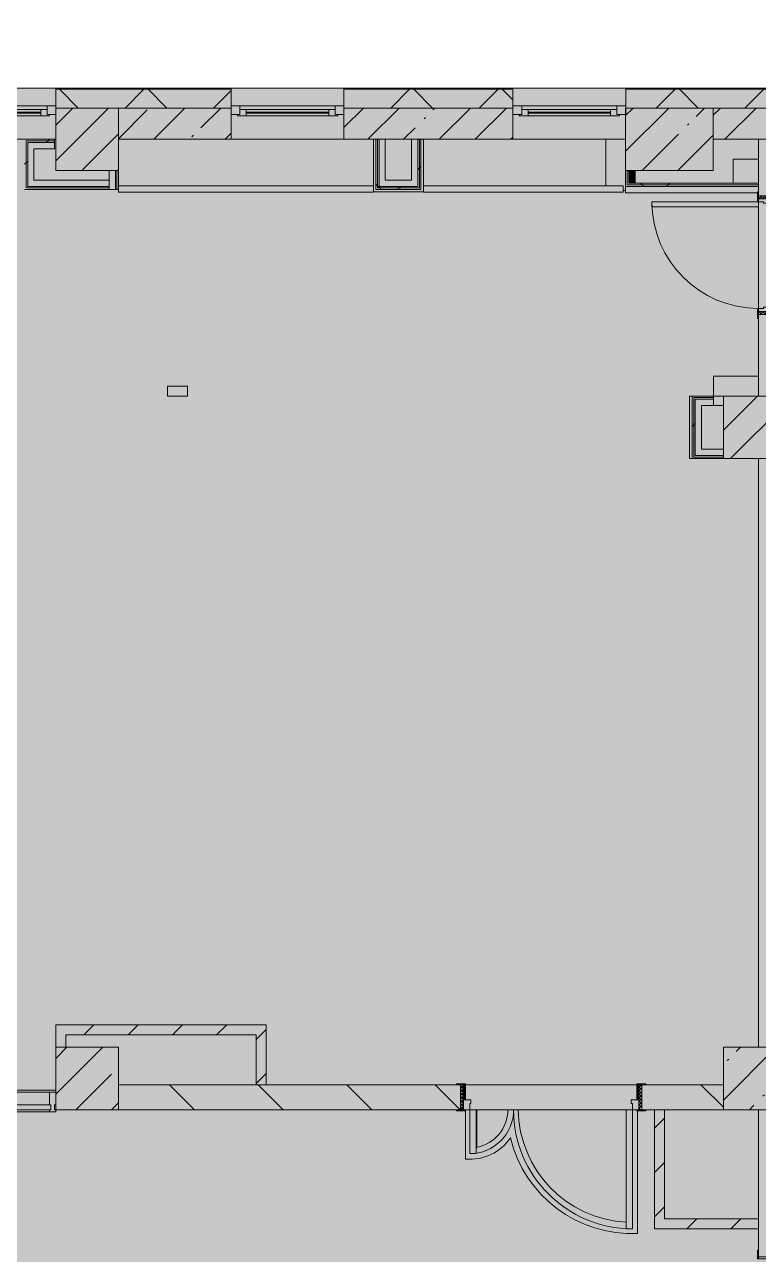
# Model space of a CAD drawing. Header units: millimetres. Extents: x -6228 to 200708, y -8553 to 29014.
# Drawn here: x 115350 to 121210, y 12246 to 22066 of the extents above; entities that cross this region are included whole.
import ezdxf

# ---------------------------------------------------------------- set-up
doc = ezdxf.new("R2010")
doc.units = ezdxf.units.MM
doc.linetypes.add('200_ШТРИХ__ш1_п0_6_', pattern=[800, 500, -300])
doc.layers.add('A-DETL-GENF-1', color=7, linetype='Continuous', lineweight=9, true_color=0xc0c0c0, transparency=0.4)
for name, color, linetype, lineweight in [('A-DETL-MBND-1', 7, '200_ШТРИХ__ш1_п0_6_', 9), ('A-WALL', 7, 'Continuous', 5), ('I-WALL', 7, 'Continuous', 5), ('S-COLS', 7, 'Continuous', 5)]:
    doc.layers.add(name, color=color, linetype=linetype, lineweight=lineweight)
for name, color, linetype, lineweight, true_color in [('A-DOOR-1', 7, 'Continuous', 5, 0xb7b7b7), ('A-DOOR-2', 7, 'Continuous', 5, 0xe2e2e2), ('A-DOOR-3', 7, 'Continuous', 5, 0xaaaaaa), ('A-DOOR-FRAM-1', 7, 'Continuous', 5, 0xe2e2e2), ('A-DOOR-FRAM-2', 7, 'Continuous', 5, 0xb7b7b7), ('A-DOOR-FRAM-3', 7, 'Continuous', 5, 0xaaaaaa), ('A-FLOR-2', 7, 'Continuous', 5, 0xb7b7b7), ('A-GLAZ-1', 7, 'Continuous', 5, 0x737373), ('A-GLAZ-CURT-1', 7, 'Continuous', 5, 0x737373), ('A-GLAZ-CWMG-2', 7, 'Continuous', 5, 0x737373), ('A-WALL-1', 7, 'Continuous', 5, 0x737373), ('A-WALL-2', 7, 'Continuous', 9, 0x737373), ('I-WALL-1', 7, 'Continuous', 5, 0xe7e7e7), ('I-WALL-2', 7, 'Continuous', 5, 0x737373), ('S-COLS-1', 7, 'Continuous', 5, 0x737373)]:
    doc.layers.add(name, color=color, linetype=linetype, lineweight=lineweight, true_color=true_color)
pattern_1 = [(45, (0, 0), (-285.1231, 285.1231), []), (45, (285.12, 0), (-285.1231, 285.1231), [504.031, -100.806, 16.764, -84.042])]
pattern_2 = [(45, (0, 0), (-176.7767, 176.7767), [])]
pattern_3 = [(45, (0, 0), (-530.33, 530.33), []), (135, (0, 0), (-530.33, -530.33), [])]

# ---------------------------------------------------------------- blocks, each defined once
blk = doc.blocks.new('110_Дверь_СКБ_2Ст - Д-1_л_Лестничная клетка EIS60 2-32142534-2_1_3_птичка копия 1')
at = {"layer": 'A-DOOR-2'}
for points in [[(662.5, 110), (662.5, 1010), (612.5, 1010), (612.5, 110)], [(-587.5, 510), (-637.5, 510), (-637.5, 110), (-587.5, 110)], [(712.5, 30), (697.5, 30), (697.5, -110), (712.5, -110)]]:
    blk.add_hatch(color=256, dxfattribs=at).paths.add_polyline_path(points)
h = blk.add_hatch(color=256, dxfattribs=at)
h.paths.add_polyline_path([(712.5, 49.3), (712.5, 110), (662.5, 110), (662.5, 60), (652.5, 60), (652.5, 30), (712.5, 30)])
h.paths.add_polyline_path([(-627.5, 49.3), (-627.5, 60), (-637.5, 60), (-637.5, 110), (-687.5, 110), (-687.5, 30), (-627.5, 30)])
at = {"layer": 'A-DOOR-FRAM-1'}
for points in [[(-672.5, 110), (-672.5, 118), (-742.5, 118), (-742.5, 110)], [(767.5, 110), (767.5, 118), (697.5, 118), (697.5, 110)], [(-672.5, 30), (-687.5, 30), (-687.5, -110), (-672.5, -110)], [(-672.5, -110), (-742.5, -110), (-742.5, -118), (-672.5, -118)], [(767.5, -118), (767.5, -110), (697.5, -110), (697.5, -118)]]:
    blk.add_hatch(color=256, dxfattribs=at).paths.add_polyline_path(points)
at = {"layer": 'A-DOOR-1'}
for p, q in [((662.5, 1010), (612.5, 1010)), ((612.5, 1010), (612.5, 110)), ((662.5, 110), (662.5, 1010)), ((-637.5, 510), (-637.5, 110)), ((-587.5, 510), (-637.5, 510)), ((-587.5, 110), (-587.5, 510)), ((-637.5, 110), (-587.5, 110)), ((612.5, 110), (662.5, 110))]:
    blk.add_line(p, q, dxfattribs=at)
for centre, radius, start, end in [((662.5, 110), 900, 90, 180), ((-637.5, 110), 400, 360, 90)]:
    blk.add_arc(centre, radius, start, end, dxfattribs=at)
at = {"layer": 'A-DOOR-FRAM-2'}
for p, q in [((-672.5, 118), (-742.5, 118)), ((-742.5, 118), (-742.5, 110)), ((-742.5, 110), (-672.5, 110)), ((-637.5, 110), (-687.5, 110)), ((-687.5, 110), (-687.5, 30)), ((-672.5, 110), (-672.5, 118)), ((-637.5, 60), (-637.5, 110)), ((662.5, 110), (662.5, 60)), ((712.5, 110), (662.5, 110)), ((767.5, 118), (697.5, 118)), ((697.5, 118), (697.5, 110)), ((697.5, 110), (767.5, 110)), ((712.5, 30), (712.5, 110)), ((767.5, 110), (767.5, 118)), ((-687.5, 30), (-627.5, 30)), ((-672.5, 30), (-687.5, 30)), ((-687.5, 30), (-687.5, -110)), ((-672.5, -110), (-672.5, 30)), ((-627.5, 60), (-637.5, 60)), ((-627.5, 30), (-627.5, 60)), ((662.5, 60), (652.5, 60)), ((652.5, 60), (652.5, 30)), ((652.5, 30), (712.5, 30)), ((712.5, 30), (697.5, 30)), ((697.5, 30), (697.5, -110)), ((712.5, -110), (712.5, 30)), ((-672.5, -110), (-742.5, -110)), ((-742.5, -110), (-742.5, -118)), ((-742.5, -118), (-672.5, -118)), ((-687.5, -110), (-672.5, -110)), ((-672.5, -118), (-672.5, -110)), ((697.5, -110), (712.5, -110)), ((767.5, -110), (697.5, -110)), ((697.5, -110), (697.5, -118)), ((697.5, -118), (767.5, -118)), ((767.5, -118), (767.5, -110))]:
    blk.add_line(p, q, dxfattribs=at)
blk = doc.blocks.new('120_Окно_СКБ_1Ст - 120_Окно_СКБ_1Ст 900х2500_h_ с форточкой-V69-2_1_3_птичка копия 1')
at = {"layer": 'A-GLAZ-1'}
for p, q in [((-450, -127), (-450, -57)), ((-450, -57), (-380, -57)), ((450, -57), (-450, -57)), ((-380, -57), (-380, -127)), ((380, -87), (-380, -87)), ((-380, -87), (-380, -127)), ((-330, -137), (-330, -87)), ((330, -137), (330, -87)), ((380, -127), (380, -57)), ((380, -57), (450, -57)), ((380, -127), (380, -87)), ((450, -57), (450, -127)), ((-380, -127), (-450, -127)), ((-450, -127), (-400, -127)), ((-380, -127), (-400, -127)), ((-400, -127), (-400, -137)), ((-400, -137), (400, -137)), ((400, -137), (-400, -137)), ((-330, -107), (330, -107)), ((330, -117), (-330, -117)), ((450, -127), (380, -127)), ((400, -127), (380, -127)), ((400, -127), (449.8, -127)), ((400, -137), (400, -127))]:
    blk.add_line(p, q, dxfattribs=at)
blk = doc.blocks.new('110_Дверь_СКБ_1Ст_Внутренняя1 - Д-8 950x2100h_охрана-V83-2_1_3_птичка копия 1')
at = {"layer": 'A-DOOR-2'}
h = blk.add_hatch(color=256, dxfattribs=at)
h.paths.add_polyline_path([(-437.5, 100), (-437.5, 20), (-402.5, 20), (-402.5, 60), (-412.5, 60), (-412.5, 100)])
h.paths.add_polyline_path([(427.5, 60), (427.5, 20), (462.5, 20), (462.5, 100), (437.5, 100), (437.5, 60)])
at = {"layer": 'A-DOOR-3'}
h = blk.add_hatch(dxfattribs=at)
h.set_pattern_fill('FP_33', color=256, style=0, pattern_type=2)
h.set_pattern_definition([(135, (1826.41, 164.685), (-14.14214, -14.14214), []), (225, (1826.41, 164.685), (14.14214, -14.14214), [])])
h.paths.add_polyline_path([(462.5, 100), (462.5, -100), (487.5, -100), (487.5, 100)])
at = {"layer": 'A-DOOR-FRAM-1'}
for points in [[(397.5, 100), (437.5, 100), (437.5, 950), (397.5, 950), (397.5, 811.4)], [(-492.5, 100), (-422.5, 100), (-422.5, 108), (-492.5, 108)], [(447.5, 100), (517.5, 100), (517.5, 108), (447.5, 108)], [(-437.5, 20), (-437.5, -100), (-422.5, -100), (-422.5, 20)], [(447.5, 20), (447.5, -100), (462.5, -100), (462.5, 20)], [(-492.5, -108), (-422.5, -108), (-422.5, -100), (-492.5, -100)], [(447.5, -108), (517.5, -108), (517.5, -100), (447.5, -100)]]:
    blk.add_hatch(color=256, dxfattribs=at).paths.add_polyline_path(points)
at = {"layer": 'A-DOOR-FRAM-3'}
h = blk.add_hatch(dxfattribs=at)
h.set_pattern_fill('FP_34', color=256, style=0, pattern_type=2)
h.set_pattern_definition([(45, (-296.384, 164.685), (-14.1421, 14.1421), []), (135, (-296.384, 164.685), (-14.1421, -14.1421), [])])
h.paths.add_polyline_path([(-462.5, 100), (-462.5, -100), (-437.5, -100), (-437.5, 100)])
at = {"layer": 'A-DOOR-1'}
for p, q in [((437.5, 950), (397.5, 950)), ((397.5, 950), (397.5, 100)), ((437.5, 100), (437.5, 950)), ((397.5, 100), (437.5, 100))]:
    blk.add_line(p, q, dxfattribs=at)
blk.add_arc((437.5, 100), 850, 90, 180, dxfattribs=at)
at = {"layer": 'A-DOOR-FRAM-2'}
for p, q in [((-422.5, 108), (-492.5, 108)), ((-492.5, 108), (-492.5, 100)), ((-492.5, 100), (-422.5, 100)), ((-437.5, 100), (-462.5, 100)), ((-462.5, 100), (-462.5, -100)), ((-412.5, 100), (-437.5, 100)), ((-437.5, 100), (-437.5, 20)), ((-437.5, -100), (-437.5, 100)), ((-422.5, 100), (-437.5, 100)), ((-437.5, 100), (-437.5, 99)), ((-437.5, 99), (-422.5, 99)), ((-422.5, 100), (-422.5, 108)), ((-422.5, 99), (-422.5, 100)), ((-412.5, 60), (-412.5, 100)), ((437.5, 100), (437.5, 60)), ((462.5, 100), (437.5, 100)), ((517.5, 108), (447.5, 108)), ((447.5, 108), (447.5, 100)), ((462.5, 100), (447.5, 100)), ((447.5, 100), (447.5, 99)), ((447.5, 100), (517.5, 100)), ((447.5, 99), (462.5, 99)), ((462.5, 20), (462.5, 100)), ((487.5, 100), (462.5, 100)), ((462.5, 100), (462.5, -100)), ((462.5, 99), (462.5, 100)), ((487.5, -100), (487.5, 100)), ((517.5, 100), (517.5, 108)), ((-437.5, 20), (-402.5, 20)), ((-422.5, 20), (-437.5, 20)), ((-437.5, 20), (-437.5, -100)), ((-422.5, -100), (-422.5, 20)), ((-402.5, 60), (-412.5, 60)), ((-402.5, 20), (-402.5, 60)), ((437.5, 60), (427.5, 60)), ((427.5, 60), (427.5, 20)), ((427.5, 20), (462.5, 20)), ((462.5, 20), (447.5, 20)), ((447.5, 20), (447.5, -100)), ((462.5, -100), (462.5, 20)), ((-422.5, -100), (-492.5, -100)), ((-492.5, -100), (-492.5, -108)), ((-492.5, -108), (-422.5, -108)), ((-462.5, -100), (-437.5, -100)), ((-437.5, -100), (-422.5, -100)), ((-422.5, -108), (-422.5, -100)), ((447.5, -100), (462.5, -100)), ((517.5, -100), (447.5, -100)), ((447.5, -100), (447.5, -108)), ((447.5, -108), (517.5, -108)), ((462.5, -100), (487.5, -100)), ((517.5, -108), (517.5, -100))]:
    blk.add_line(p, q, dxfattribs=at)
blk = doc.blocks.new('120_Окно_СКБ_2Ст_Фрамуга сверху - 120_Окно_СКБ_2Ст_2300х2500_h_ ДОО-V91-2_1_3_птичка копия 1')
at = {"layer": 'A-GLAZ-1'}
for p, q in [((-1150, -127), (-1150, -57)), ((-1150, -57), (-1080, -57)), ((1150, -57), (-1150, -57)), ((-1080, -57), (-1080, -127)), ((-1080, -57), (1080, -57)), ((520, -87), (-1080, -87)), ((-1080, -87), (-1080, -127)), ((-1030, -137), (-1030, -87)), ((470, -137), (470, -87)), ((520, -127), (520, -57)), ((520, -57), (590, -57)), ((520, -127), (520, -87)), ((590, -57), (590, -127)), ((1080, -87), (590, -87)), ((590, -87), (590, -127)), ((640, -137), (640, -87)), ((1030, -137), (1030, -87)), ((1080, -127), (1080, -57)), ((1080, -57), (1150, -57)), ((1080, -127), (1080, -87)), ((1150, -57), (1150, -127)), ((-1080, -127), (-1150, -127)), ((-1150, -127), (-1100, -127)), ((-1080, -127), (-1100, -127)), ((-1100, -127), (-1100, -137)), ((-1100, -137), (540, -137)), ((540, -137), (-1100, -137)), ((-1030, -107), (470, -107)), ((470, -117), (-1030, -117)), ((590, -127), (520, -127)), ((540, -127), (520, -127)), ((540, -127), (570, -127)), ((540, -127), (570, -127)), ((540, -137), (540, -127)), ((590, -127), (570, -127)), ((570, -127), (570, -137)), ((570, -137), (1100, -137)), ((1100, -137), (570, -137)), ((640, -107), (1030, -107)), ((1030, -117), (640, -117)), ((1150, -127), (1080, -127)), ((1100, -127), (1080, -127)), ((1100, -127), (1150, -127)), ((1100, -137), (1100, -127))]:
    blk.add_line(p, q, dxfattribs=at)
blk = doc.blocks.new('120_Окно_СКБ_1Ст - 120_Окно_СКБ_1Ст 900х2500_h_ с форточкой-22877787-2_1_3_птичка копия 1')
at = {"layer": 'A-GLAZ-1'}
for p, q in [((-450, -127), (-450, -57)), ((-450, -57), (-380, -57)), ((450, -57), (-450, -57)), ((-380, -57), (-380, -127)), ((380, -87), (-380, -87)), ((-380, -87), (-380, -127)), ((-330, -137), (-330, -87)), ((330, -137), (330, -87)), ((380, -127), (380, -57)), ((380, -57), (450, -57)), ((380, -127), (380, -87)), ((450, -57), (450, -127)), ((-380, -127), (-450, -127)), ((-450, -127), (-400, -127)), ((-380, -127), (-400, -127)), ((-400, -127), (-400, -137)), ((-400, -137), (400, -137)), ((400, -137), (-400, -137)), ((-330, -107), (330, -107)), ((330, -117), (-330, -117)), ((450, -127), (380, -127)), ((400, -127), (380, -127)), ((400, -127), (450, -127)), ((400, -137), (400, -127))]:
    blk.add_line(p, q, dxfattribs=at)
blk = doc.blocks.new('BSC_Колонна _Прямоугольная - 700х500-23282984-2_1_3_птичка копия 1')
at = {"layer": 'S-COLS'}
h = blk.add_hatch(dxfattribs=at)
h.set_pattern_fill('FP_97', color=256, style=0, pattern_type=2)
h.set_pattern_definition([(45, (-120500, -21150), (-285.1231, 285.1231), []), (45, (-120214.88, -21150), (-285.1231, 285.1231), [504.031, -100.806, 16.764, -84.042])])
h.paths.add_polyline_path([(-1.4, -250), (350, -250), (350, 250), (-350, 250), (-350, -250)])
at = {"layer": 'S-COLS-1'}
for p, q in [((350, 250), (-350, 250)), ((-350, 250), (-350, -250)), ((350, -250), (350, 250)), ((-350, -250), (350, -250))]:
    blk.add_line(p, q, dxfattribs=at)
blk = doc.blocks.new('BSC_Колонна _Прямоугольная - 500х500-23282985-2_1_3_птичка копия 1')
at = {"layer": 'S-COLS'}
h = blk.add_hatch(dxfattribs=at)
h.set_pattern_fill('FP_98', color=256, style=0, pattern_type=2)
h.set_pattern_definition([(45, (-115850.45, -21150), (-285.1231, 285.1231), []), (45, (-115565.32, -21150), (-285.1231, 285.1231), [504.031, -100.806, 16.764, -84.042])])
h.paths.add_polyline_path([(-250, -250), (250, -250), (250, 250), (-250, 250), (-250, -43.1)])
at = {"layer": 'S-COLS-1'}
for p, q in [((250, 250), (-250, 250)), ((-250, 250), (-250, -250)), ((250, -250), (250, 250)), ((-250, -250), (250, -250))]:
    blk.add_line(p, q, dxfattribs=at)
blk = doc.blocks.new('BSC_Колонна _Прямоугольная - 500х500-22291386-2_1_3_птичка копия 1')
at = {"layer": 'S-COLS'}
h = blk.add_hatch(dxfattribs=at)
h.set_pattern_fill('FP_118', color=256, style=0, pattern_type=2)
h.set_pattern_definition([(45, (-121180, -13650), (-285.1231, 285.1231), []), (45, (-120894.88, -13650), (-285.1231, 285.1231), [504.031, -100.806, 16.764, -84.042])])
h.paths.add_polyline_path([(-250, -250), (250, -250), (250, 250), (-250, 250)])
at = {"layer": 'S-COLS-1'}
for p, q in [((250, 250), (-250, 250)), ((-250, 250), (-250, -250)), ((250, -250), (250, 250)), ((-250, -250), (250, -250))]:
    blk.add_line(p, q, dxfattribs=at)
blk = doc.blocks.new('BSC_Колонна _Прямоугольная - 500х500-V122-2_1_3_птичка копия 1')
at = {"layer": 'S-COLS'}
h = blk.add_hatch(dxfattribs=at)
h.set_pattern_fill('FP_127', color=256, style=0, pattern_type=2)
h.set_pattern_definition([(45, (-121180, -18850), (-285.1231, 285.1231), []), (45, (-120894.88, -18850), (-285.1231, 285.1231), [504.031, -100.806, 16.764, -84.042])])
h.paths.add_polyline_path([(-250, -250), (250, -250), (250, 250), (-250, 250), (-250, -5.3)])
at = {"layer": 'S-COLS-1'}
for p, q in [((250, 250), (-250, 250)), ((-250, 250), (-250, -250)), ((250, -250), (250, 250)), ((-250, -250), (250, -250))]:
    blk.add_line(p, q, dxfattribs=at)
blk = doc.blocks.new('110_Дверь_СКБ_2Ст - Д-6_п__ ДОО_Дв_1450x2100h_Дверь из раздевальной в коридор-32371698-2_1_3_птичка копия 1')
at = {"layer": 'A-DOOR-2'}
h = blk.add_hatch(color=256, dxfattribs=at)
h.paths.add_polyline_path([(-637.5, -100), (-637.5, -50), (-627.5, -50), (-627.5, -20), (-687.5, -20), (-687.5, -100)])
h.paths.add_polyline_path([(662.5, -100), (712.5, -100), (712.5, -20), (652.5, -20), (652.5, -50), (662.5, -50)])
for points in [[(-587.5, -450), (-587.5, -100), (-637.5, -100), (-637.5, -450)], [(612.5, -1050), (662.5, -1050), (662.5, -100), (612.5, -100), (612.5, -310.6)]]:
    blk.add_hatch(color=256, dxfattribs=at).paths.add_polyline_path(points)
at = {"layer": 'A-DOOR-3'}
h = blk.add_hatch(dxfattribs=at)
h.set_pattern_fill('FP_133', color=256, style=0, pattern_type=2)
h.set_pattern_definition([(225, (1576.41, -164.685), (-14.14214, 14.14214), []), (135, (1576.41, -164.685), (14.14214, 14.14214), [])])
h.paths.add_polyline_path([(737.5, -100), (737.5, 100), (712.5, 100), (712.5, -100)])
at = {"layer": 'A-DOOR-FRAM-1'}
for points in [[(-672.5, 100), (-672.5, 108), (-742.5, 108), (-742.5, 100)], [(-672.5, -20), (-672.5, 100), (-687.5, 100), (-687.5, -20)], [(767.5, 100), (767.5, 108), (697.5, 108), (697.5, 100)], [(712.5, -20), (712.5, 100), (697.5, 100), (697.5, -20)], [(-672.5, -108), (-672.5, -100), (-742.5, -100), (-742.5, -108)], [(767.5, -108), (767.5, -100), (697.5, -100), (697.5, -108)]]:
    blk.add_hatch(color=256, dxfattribs=at).paths.add_polyline_path(points)
at = {"layer": 'A-DOOR-FRAM-3'}
h = blk.add_hatch(dxfattribs=at)
h.set_pattern_fill('FP_134', color=256, style=0, pattern_type=2)
h.set_pattern_definition([(315, (-546.384, -164.685), (-14.1421, -14.1421), []), (225, (-546.384, -164.685), (-14.1421, 14.1421), [])])
h.paths.add_polyline_path([(-687.5, -100), (-687.5, 100), (-712.5, 100), (-712.5, -100)])
at = {"layer": 'A-DOOR-1'}
for p, q in [((-637.5, -100), (-587.5, -100)), ((-637.5, -450), (-637.5, -100)), ((-587.5, -100), (-587.5, -450)), ((612.5, -100), (662.5, -100)), ((612.5, -1050), (612.5, -100)), ((662.5, -100), (662.5, -1050)), ((-587.5, -450), (-637.5, -450)), ((662.5, -1050), (612.5, -1050))]:
    blk.add_line(p, q, dxfattribs=at)
for centre, radius, start, end in [((-637.5, -100), 350, 270, 0), ((662.5, -100), 950, 180, 270)]:
    blk.add_arc(centre, radius, start, end, dxfattribs=at)
at = {"layer": 'A-DOOR-FRAM-2'}
for p, q in [((-742.5, 108), (-672.5, 108)), ((-742.5, 100), (-742.5, 108)), ((-672.5, 100), (-742.5, 100)), ((-712.5, 100), (-687.5, 100)), ((-712.5, -100), (-712.5, 100)), ((-687.5, 100), (-687.5, -100)), ((-687.5, 100), (-672.5, 100)), ((-687.5, -20), (-687.5, 100)), ((-672.5, 108), (-672.5, 100)), ((-672.5, 100), (-672.5, -20)), ((697.5, 100), (697.5, 108)), ((697.5, 108), (767.5, 108)), ((697.5, -20), (697.5, 100)), ((697.5, 100), (712.5, 100)), ((767.5, 100), (697.5, 100)), ((712.5, -100), (712.5, 100)), ((712.5, 100), (737.5, 100)), ((712.5, 100), (712.5, -20)), ((737.5, 100), (737.5, -100)), ((767.5, 108), (767.5, 100)), ((-687.5, -20), (-627.5, -20)), ((-687.5, -100), (-687.5, -20)), ((-672.5, -20), (-687.5, -20)), ((-637.5, -50), (-637.5, -100)), ((-627.5, -50), (-637.5, -50)), ((-627.5, -20), (-627.5, -50)), ((652.5, -20), (712.5, -20)), ((652.5, -50), (652.5, -20)), ((662.5, -50), (652.5, -50)), ((662.5, -100), (662.5, -50)), ((712.5, -20), (697.5, -20)), ((712.5, -20), (712.5, -100)), ((-742.5, -100), (-672.5, -100)), ((-742.5, -108), (-742.5, -100)), ((-672.5, -108), (-742.5, -108)), ((-687.5, -100), (-712.5, -100)), ((-637.5, -100), (-687.5, -100)), ((-672.5, -100), (-672.5, -108)), ((712.5, -100), (662.5, -100)), ((697.5, -108), (697.5, -100)), ((697.5, -100), (767.5, -100)), ((767.5, -108), (697.5, -108)), ((737.5, -100), (712.5, -100)), ((767.5, -100), (767.5, -108))]:
    blk.add_line(p, q, dxfattribs=at)
blk = doc.blocks.new('Системная панель - Стекло - 40мм-32428871-2_1_3_птичка копия 1')
at = {"layer": 'A-GLAZ-CURT-1'}
for p, q in [((749.5, 0), (-749.5, 0)), ((-749.5, 0), (-749.5, -40)), ((749.5, -40), (749.5, 0)), ((-749.5, -40), (749.5, -40))]:
    blk.add_line(p, q, dxfattribs=at)
blk = doc.blocks.new('Прямоугольный импост - Импост структурный с накладкой - 160мм Темный-32428319-2_1_3_птичка копия 1')
at = {"layer": 'A-GLAZ-CWMG-2'}
for p, q in [((0, 140), (-50, 140)), ((-50, 140), (-50, 40)), ((0, 40), (0, 140)), ((-50, 40), (-40, 40)), ((-40, 0), (-50, 0)), ((-50, 0), (-50, -17)), ((-40, 40), (-40, 0)), ((-10, 0), (-10, 40)), ((-10, 40), (0, 40)), ((0, 0), (-10, 0)), ((0, -17), (0, 0)), ((-50, -17), (0, -17))]:
    blk.add_line(p, q, dxfattribs=at)
blk = doc.blocks.new('Прямоугольный импост - Импост структурный с накладкой - 160мм Темный-32428868-2_1_3_птичка копия 1')
at = {"layer": 'A-GLAZ-CWMG-2'}
for p, q in [((114070.5, 13540), (115549.5, 13540)), ((114070.5, 13383), (115549.5, 13383))]:
    blk.add_line(p, q, dxfattribs=at)

msp = doc.modelspace()

# ---------------------------------------------------------------- hatches: boundary and pattern name
at = {"layer": 'A-DETL-GENF-1'}
msp.add_hatch(color=256, dxfattribs=at).paths.add_polyline_path([(119627.9, -258), (125238, -258), (125238, 21558), (93308, 21558), (93308, 27348), (84860, 27348), (84860, 5750), (89202, 5750), (89202, -258), (119192.5, -258)])
at = {"layer": 'A-WALL'}
h = msp.add_hatch(dxfattribs=at)
h.set_pattern_fill('FP_20', color=256, style=0, pattern_type=2)
h.set_pattern_definition([(45, (0, 0), (-353.5534, 353.5534), []), (135, (0, 0), (-353.5534, -353.5534), [])])
h.paths.add_polyline_path([(125230, 21400), (125230, 21550), (120150.2, 21550), (120150.2, 21400), (125080, 21400)])
h.paths.add_polyline_path([(119250.2, 21400), (119250.2, 21550), (117900.4, 21550), (117900.4, 21400), (118757.2, 21400)])
h.paths.add_polyline_path([(106567.1, 21400), (106850.4, 21400), (106850.4, 21550), (105550.2, 21550), (105550.2, 21400), (106050, 21400)])
h.paths.add_polyline_path([(108308.5, 21400), (109050.4, 21400), (109050.4, 21550), (107750.4, 21550), (107750.4, 21400)])
h.paths.add_polyline_path([(109950.4, 21400), (111250, 21400), (111250, 21550), (109950.4, 21550)])
h.paths.add_polyline_path([(116145, 21400), (117000.4, 21400), (117000.4, 21550), (115600.4, 21550), (115600.4, 21400), (116100.4, 21400)])
h.paths.add_polyline_path([(113300.4, 21400), (113300.4, 21550), (112150, 21550), (112150, 21400)])
h.paths.add_polyline_path([(97859.9, 21400), (101150, 21400), (101150, 21550), (96610, 21550), (96610, 21400)])
h.paths.add_polyline_path([(93310, 21400), (93305.9, 21550), (93060, 21550), (93060, 21400), (93308, 21400)])
h.paths.add_polyline_path([(103084.2, 21400), (103250.2, 21400), (103250.2, 21550), (102050, 21550), (102050, 21400)])
at = {"layer": 'I-WALL'}
h = msp.add_hatch(dxfattribs=at)
h.set_pattern_fill('FP_28', color=256, style=0, pattern_type=2)
h.set_pattern_definition(pattern_1)
h.paths.add_polyline_path([(118230.5, 21150), (119250.2, 21150), (119250.2, 21400), (117900.4, 21400), (117900.4, 21150), (118180.5, 21150)])
h.paths.add_polyline_path([(113300.4, 21150), (113300.4, 21400), (112150, 21400), (112150, 21150)])
h.paths.add_polyline_path([(116100.4, 21150), (117000.4, 21150), (117000.4, 21400), (116100.4, 21400), (116100.4, 21239.3)])
h.paths.add_polyline_path([(121210, 21150), (121210, 21400), (120850, 21400), (120850, 21150)])
h.paths.add_polyline_path([(101125, 21150), (101150, 21150), (101150, 21400), (100800, 21400), (100800, 21150), (101075, 21150)])
h.paths.add_polyline_path([(106050, 21150), (106850.4, 21150), (106850.4, 21400), (106050, 21400)])
h.paths.add_polyline_path([(103084.2, 21150), (103250.2, 21150), (103250.2, 21400), (102050, 21400), (102050, 21150)])
h.paths.add_polyline_path([(108308.5, 21150), (109050.4, 21150), (109050.4, 21400), (107750.4, 21400), (107750.4, 21150), (108225, 21150)])
h.paths.add_polyline_path([(111250, 21150), (111250, 21400), (111050, 21400), (111050, 21150)])
h.paths.add_polyline_path([(110350, 21150), (110350, 21400), (109950.4, 21400), (109950.4, 21150), (110050, 21150)])
h = msp.add_hatch(dxfattribs=at)
h.set_pattern_fill('FP_132', color=256, style=0, pattern_type=2)
h.set_pattern_definition(pattern_3)
h.paths.add_polyline_path([(115350.4, 20749), (115362.9, 20749), (115362.9, 21150), (115350.4, 21150), (115350.4, 21106.9)])
h = msp.add_hatch(dxfattribs=at)
h.set_pattern_fill('FP_132', color=256, style=0, pattern_type=2)
h.set_pattern_definition(pattern_3)
h.paths.add_polyline_path([(115425.4, 21137.5), (115590.4, 21137.5), (115590.4, 21150), (115362.9, 21150), (115362.9, 21137.5), (115375.4, 21137.5)])
h = msp.add_hatch(dxfattribs=at)
h.set_pattern_fill('FP_132', color=256, style=0, pattern_type=2)
h.set_pattern_definition(pattern_3)
h.paths.add_polyline_path([(115362.9, 20761.5), (115375.4, 20761.5), (115375.4, 21137.5), (115362.9, 21137.5), (115362.9, 21106.9)])
h = msp.add_hatch(dxfattribs=at)
h.set_pattern_fill('FP_132', color=256, style=0, pattern_type=2)
h.set_pattern_definition(pattern_3)
h.paths.add_polyline_path([(115590.4, 21125), (115590.4, 21137.5), (115375.4, 21137.5), (115375.4, 21125), (115425.4, 21125)])
h = msp.add_hatch(dxfattribs=at)
h.set_pattern_fill('FP_132', color=256, style=0, pattern_type=2)
h.set_pattern_definition(pattern_3)
h.paths.add_polyline_path([(118168, 20749), (118168, 21150), (118155.5, 21150), (118155.5, 20749)])
h = msp.add_hatch(dxfattribs=at)
h.set_pattern_fill('FP_132', color=256, style=0, pattern_type=2)
h.set_pattern_definition(pattern_3)
h.paths.add_polyline_path([(118180.5, 20761.5), (118180.5, 21150), (118168, 21150), (118168, 20761.5)])
h = msp.add_hatch(dxfattribs=at)
h.set_pattern_fill('FP_132', color=256, style=0, pattern_type=2)
h.set_pattern_definition(pattern_3)
h.paths.add_polyline_path([(118503, 20774), (118503, 21150), (118490.5, 21150), (118490.5, 20774)])
h = msp.add_hatch(dxfattribs=at)
h.set_pattern_fill('FP_132', color=256, style=0, pattern_type=2)
h.set_pattern_definition(pattern_3)
h.paths.add_polyline_path([(118515.5, 20761.5), (118515.5, 21150), (118503, 21150), (118503, 20761.5)])
h = msp.add_hatch(dxfattribs=at)
h.set_pattern_fill('FP_132', color=256, style=0, pattern_type=2)
h.set_pattern_definition(pattern_3)
h.paths.add_polyline_path([(116087.9, 20749), (116087.9, 20900), (116075.4, 20900), (116075.4, 20749)])
h = msp.add_hatch(dxfattribs=at)
h.set_pattern_fill('FP_132', color=256, style=0, pattern_type=2)
h.set_pattern_definition(pattern_3)
h.paths.add_polyline_path([(120175, 20799), (120175, 20900), (120162.5, 20900), (120162.5, 20799)])
h = msp.add_hatch(dxfattribs=at)
h.set_pattern_fill('FP_132', color=256, style=0, pattern_type=2)
h.set_pattern_definition(pattern_3)
h.paths.add_polyline_path([(118321.8, 20749), (118515.5, 20749), (118515.5, 20761.5), (118168, 20761.5), (118168, 20749), (118230.5, 20749)])
h = msp.add_hatch(dxfattribs=at)
h.set_pattern_fill('FP_132', color=256, style=0, pattern_type=2)
h.set_pattern_definition(pattern_3)
h.paths.add_polyline_path([(118230.5, 20761.5), (118503, 20761.5), (118503, 20774), (118180.5, 20774), (118180.5, 20761.5)])
h = msp.add_hatch(dxfattribs=at)
h.set_pattern_fill('FP_132', color=256, style=0, pattern_type=2)
h.set_pattern_definition(pattern_3)
h.paths.add_polyline_path([(121210, 20774), (121210, 20786.5), (120150, 20786.5), (120150, 20774), (120498.6, 20774)])
h = msp.add_hatch(dxfattribs=at)
h.set_pattern_fill('FP_132', color=256, style=0, pattern_type=2)
h.set_pattern_definition(pattern_3)
h.paths.add_polyline_path([(121210, 20786.5), (121210, 20799), (120162.5, 20799), (120162.5, 20786.5), (120498.6, 20786.5)])
h = msp.add_hatch(dxfattribs=at)
h.set_pattern_fill('FP_132', color=256, style=0, pattern_type=2)
h.set_pattern_definition(pattern_3)
h.paths.add_polyline_path([(120693.1, 18600), (120693.1, 19087.5), (120680.6, 19087.5), (120680.6, 18600)])
h = msp.add_hatch(dxfattribs=at)
h.set_pattern_fill('FP_132', color=256, style=0, pattern_type=2)
h.set_pattern_definition(pattern_3)
h.paths.add_polyline_path([(120705.6, 18612.5), (120705.6, 19075), (120693.1, 19075), (120693.1, 18612.5)])
h = msp.add_hatch(dxfattribs=at)
h.set_pattern_fill('FP_32', color=256, style=0, pattern_type=2)
h.set_pattern_definition(pattern_2)
h.paths.add_polyline_path([(117280.4, 14000), (117280.4, 14080), (115680, 14080), (115680, 14000), (117200.4, 14000)])
h = msp.add_hatch(dxfattribs=at)
h.set_pattern_fill('FP_32', color=256, style=0, pattern_type=2)
h.set_pattern_definition(pattern_2)
h.paths.add_polyline_path([(117280.4, 13600), (117280.4, 14000), (117200.4, 14000), (117200.4, 13600)])
h = msp.add_hatch(dxfattribs=at)
h.set_pattern_fill('FP_31', color=256, style=0, pattern_type=2)
h.set_pattern_definition([(135, (0, 0), (-353.5534, -353.5534), [])])
h.paths.add_polyline_path([(120930, 13400), (120930, 13600), (120280, 13600), (120280, 13400), (120498.6, 13400)])
h.paths.add_polyline_path([(116145, 13400), (118830, 13400), (118830, 13600), (116100.4, 13600), (116100.4, 13400)])
h = msp.add_hatch(dxfattribs=at)
h.set_pattern_fill('FP_32', color=256, style=0, pattern_type=2)
h.set_pattern_definition(pattern_2)
h.paths.add_polyline_path([(120460, 12450), (120460, 13400), (120380, 13400), (120380, 12450)])
h = msp.add_hatch(dxfattribs=at)
h.set_pattern_fill('FP_32', color=256, style=0, pattern_type=2)
h.set_pattern_definition(pattern_2)
h.paths.add_polyline_path([(120460, 12450), (121210, 12450), (121210, 12530), (120460, 12530)])
at = {"layer": 'I-WALL-1'}
for points in [[(115375.4, 20774), (115425.4, 20774), (115425.4, 21125), (115375.4, 21125), (115375.4, 21106.9)], [(115590.4, 21075), (115590.4, 21125), (115425.4, 21125), (115425.4, 21075)], [(118230.5, 20774), (118230.5, 21150), (118180.5, 21150), (118180.5, 20774)], [(118490.5, 20824), (118490.5, 21150), (118440.5, 21150), (118440.5, 20824)], [(116025.4, 20774), (116025.4, 20824), (115425.4, 20824), (115425.4, 20774)], [(116075.4, 20749), (116075.4, 20900), (116025.4, 20900), (116025.4, 20749)], [(118230.5, 20774), (118490.5, 20774), (118490.5, 20824), (118230.5, 20824)], [(120225, 20799), (120225, 20900), (120175, 20900), (120175, 20799)], [(121202, 20724), (121202, 20730), (121210, 20730), (121210, 20774), (120150, 20774), (120150, 20724), (120498.6, 20724)], [(120852, 19025), (120852, 19075), (120705.6, 19075), (120705.6, 19025), (120755.6, 19025)], [(120755.6, 18625), (120755.6, 19025), (120705.6, 19025), (120705.6, 18625)], [(120930, 18625), (120930, 18675), (120755.6, 18675), (120755.6, 18625)]]:
    msp.add_hatch(color=256, dxfattribs=at).paths.add_polyline_path(points)
at = {"layer": 'S-COLS'}
h = msp.add_hatch(dxfattribs=at)
h.set_pattern_fill('FP_28', color=256, style=0, pattern_type=2)
h.set_pattern_definition(pattern_1)
h.paths.add_polyline_path([(115600, 13400), (116100, 13400), (116100, 13900), (115600, 13900), (115600, 13754.9)])

# ---------------------------------------------------------------- linework, layer by layer
at = {"layer": 'A-DETL-MBND-1'}
for p, q in [((119992, 20779), (119992, 21150)), ((121210, 20992), (121008, 20992)), ((121008, 20992), (121008, 20799)), ((120130.2, 20742), (120150, 20742)), ((120852, 19100), (120852, 19258)), ((120852, 19258), (121210, 19258)), ((116492, 19100), (116492, 19177.5)), ((116492, 19177.5), (116650, 19177.5)), ((116650, 19177.5), (116650, 19100)), ((116492, 19100), (116650, 19100)), ((120852, 19025), (120930, 19025))]:
    msp.add_line(p, q, dxfattribs=at)
at = {"layer": 'A-FLOR-2'}
for p, q in [((118135.5, 20779), (118135.5, 21150)), ((118535.5, 21150), (118535.5, 20730)), ((118535.5, 20730), (118135.5, 20730)), ((121210, 19800), (121210, 20610)), ((121210, 20610), (121210, 19800)), ((120660.6, 18600), (120660.6, 19100)), ((120660.6, 19100), (120680.6, 19100)), ((120852, 19100), (120930, 19100)), ((120680.6, 18600), (120660.6, 18600)), ((112540, 13557), (115600, 13557)), ((118870.9, 13400), (118870.9, 13006.4)), ((118960.9, 13400), (118955, 13400)), ((118960.9, 13100.3), (118960.9, 13400)), ((120155, 13400), (119209.5, 13400)), ((120245, 12411.9), (120245, 13392))]:
    msp.add_line(p, q, dxfattribs=at)
for centre, radius, start, end in [((118904.5, 13400), 305, 280.66451, 0), ((120202.5, 13411), 910, 180.6926, 267.00995), ((118904.5, 13400), 395, 265.12655, 325.57769), ((120202.5, 13411), 1000, 193.54971, 272.43764)]:
    msp.add_arc(centre, radius, start, end, dxfattribs=at)
at = {"layer": 'A-WALL-1'}
for p, q in [((117000.4, 21558), (106850.4, 21558)), ((115600.4, 21558), (115600.4, 21400)), ((117000.4, 21400), (117000.4, 21558)), ((125238, 21558), (117000.4, 21558)), ((117900.4, 21558), (117900.4, 21400)), ((119250.2, 21400), (119250.2, 21558)), ((120150.2, 21558), (120150.2, 21400)), ((121210, 21400), (125080, 21400))]:
    msp.add_line(p, q, dxfattribs=at)
at = {"layer": 'A-WALL-2'}
for p, q in [((117000.4, 21553), (115600.4, 21553)), ((117000.4, 21550), (115600.4, 21550)), ((119250.2, 21553), (117900.4, 21553)), ((119250.2, 21550), (117900.4, 21550)), ((125233, 21553), (120150.2, 21553)), ((125230, 21550), (120150.2, 21550)), ((117000.4, 21400), (116100.4, 21400)), ((119250.2, 21400), (117900.4, 21400)), ((121210, 21400), (120850, 21400)), ((115425.4, 21150), (115362.9, 21150)), ((115362.9, 20761.5), (115362.9, 21137.5)), ((115590.4, 21137.5), (115362.9, 21137.5)), ((115375.4, 20774), (115375.4, 21125)), ((115590.4, 21125), (115375.4, 21125)), ((118230.5, 21150), (118155.5, 21150)), ((118168, 20761.5), (118168, 21150)), ((118180.5, 20774), (118180.5, 21150)), ((118515.5, 21150), (118440.5, 21150)), ((118490.5, 21150), (118490.5, 20774)), ((118503, 21150), (118503, 20761.5)), ((121410, 21150), (121210, 21150)), ((116075.4, 20749), (116075.4, 20900)), ((116087.9, 20749), (116087.9, 20900)), ((120162.5, 20786.5), (120162.5, 20900)), ((120175, 20799), (120175, 20900)), ((116025.4, 20761.5), (115362.9, 20761.5)), ((116025.4, 20774), (115375.4, 20774)), ((118503, 20761.5), (118168, 20761.5)), ((118490.5, 20774), (118180.5, 20774)), ((121210, 20774), (120150, 20774)), ((121210, 20786.5), (120162.5, 20786.5)), ((120175, 20799), (120225, 20799)), ((120693.1, 19087.5), (120693.1, 18612.5)), ((120693.1, 19087.5), (120852, 19087.5)), ((120705.6, 19075), (120705.6, 18625)), ((120705.6, 19075), (120852, 19075)), ((120693.1, 18612.5), (120930, 18612.5)), ((120705.6, 18625), (120930, 18625)), ((117200.4, 13600), (117280.4, 13600)), ((120460, 13400), (120380, 13400)), ((121210, 12450), (121210, 12530))]:
    msp.add_line(p, q, dxfattribs=at)
at = {"layer": 'I-WALL-2'}
for p, q in [((117000.4, 21150), (117000.4, 21400)), ((117900.4, 21400), (117900.4, 21150)), ((119250.2, 21150), (119250.2, 21400)), ((111050, 21150), (115600.4, 21150)), ((115590.4, 21075), (115590.4, 21150)), ((118155.5, 21150), (116100.4, 21150)), ((118155.5, 21150), (118155.5, 20749)), ((118230.5, 21150), (118440.5, 21150)), ((118230.5, 20824), (118230.5, 21150)), ((118440.5, 21150), (118440.5, 20824)), ((120150, 21150), (118515.5, 21150)), ((118515.5, 20749), (118515.5, 21150)), ((120850, 21150), (121210, 21150)), ((121210, 21150), (121210, 20730)), ((115425.4, 20824), (115425.4, 21075)), ((115425.4, 21075), (115590.4, 21075)), ((116025.4, 20824), (115425.4, 20824)), ((116025.4, 20900), (116025.4, 20749)), ((116100.4, 20729), (116100.4, 20900)), ((118440.5, 20824), (118230.5, 20824)), ((120150, 20900), (120150, 20724)), ((120225, 20799), (120225, 20900)), ((115350.4, 20749), (116100.4, 20749)), ((116100.4, 20779), (118135.5, 20779)), ((118135.5, 20729), (116100.4, 20729)), ((118135.5, 20729), (118135.5, 20779)), ((118155.5, 20749), (118515.5, 20749)), ((118536.5, 20779), (120130.2, 20779)), ((118536.5, 20779), (118536.5, 20729)), ((120130.2, 20729), (118536.5, 20729)), ((120130.2, 20729), (120130.2, 20779)), ((120150, 20724), (121202, 20724)), ((121210, 20799), (120225, 20799)), ((121210, 20730), (121210, 20799)), ((121210, 19800), (121210, 20610)), ((121210, 19720), (121210, 19100)), ((120680.6, 19100), (120680.6, 18600)), ((120852, 19100), (120680.6, 19100)), ((120852, 19025), (120852, 19100)), ((120755.6, 18675), (120755.6, 19025)), ((120755.6, 19025), (120852, 19025)), ((120930, 18675), (120755.6, 18675)), ((120680.6, 18600), (120930, 18600)), ((121210, 18600), (121210, 13900)), ((115600, 14080), (115600, 13900)), ((117280.4, 14080), (115600, 14080)), ((117280.4, 13600), (117280.4, 14080)), ((115680, 13900), (115680, 14000)), ((115680, 14000), (117200.4, 14000)), ((117200.4, 14000), (117200.4, 13600)), ((115600, 13900), (115680, 13900)), ((117200.4, 13600), (116100.4, 13600)), ((116100.4, 13600), (116100.4, 13400)), ((118800, 13600), (117280.4, 13600)), ((118870, 13600), (120240, 13600)), ((120930, 13600), (120310, 13600)), ((116100.4, 13400), (118800, 13400)), ((119209.5, 13400), (118960.9, 13400)), ((120310, 13400), (120380, 13400)), ((120380, 13400), (120380, 12450)), ((120460, 13400), (120930, 13400)), ((120460, 12530), (120460, 13400)), ((121210, 13400), (121210, 12530)), ((121210, 12530), (120460, 12530)), ((120380, 12450), (121210, 12450)), ((121210, 12450), (121210, 12280))]:
    msp.add_line(p, q, dxfattribs=at)
at = {"layer": 'S-COLS-1'}
for p, q in [((116100, 13900), (115600, 13900)), ((115600, 13900), (115600, 13400)), ((116100, 13400), (116100, 13900)), ((115600, 13400), (116100, 13400))]:
    msp.add_line(p, q, dxfattribs=at)

# ---------------------------------------------------------------- block references
at = {"layer": 'A-DOOR-1'}
for name, p, rotation in [('110_Дверь_СКБ_1Ст_Внутренняя1 - Д-8 950x2100h_охрана-V83-2_1_3_птичка копия 1', (121310, 20212.5), 89.99999999999991), ('110_Дверь_СКБ_2Ст - Д-1_л_Лестничная клетка EIS60 2-32142534-2_1_3_птичка копия 1', (121320, 11537.5), 269.9999999999999)]:
    msp.add_blockref(name, p, dxfattribs=dict(at, rotation=rotation))
msp.add_blockref('110_Дверь_СКБ_2Ст - Д-6_п__ ДОО_Дв_1450x2100h_Дверь из раздевальной в коридор-32371698-2_1_3_птичка копия 1', (119542.5, 13500), dxfattribs=at)
at = {"layer": 'A-GLAZ-1'}
for name, p in [('120_Окно_СКБ_2Ст_Фрамуга сверху - 120_Окно_СКБ_2Ст_2300х2500_h_ ДОО-V91-2_1_3_птичка копия 1', (114450.4, 21475)), ('120_Окно_СКБ_1Ст - 120_Окно_СКБ_1Ст 900х2500_h_ с форточкой-22877787-2_1_3_птичка копия 1', (117450.4, 21475)), ('120_Окно_СКБ_1Ст - 120_Окно_СКБ_1Ст 900х2500_h_ с форточкой-V69-2_1_3_птичка копия 1', (119700.2, 21475))]:
    msp.add_blockref(name, p, dxfattribs=at)
at = {"layer": 'A-GLAZ-CURT-1', "rotation": 180}
msp.add_blockref('Системная панель - Стекло - 40мм-32428871-2_1_3_птичка копия 1', (114810, 13400), dxfattribs=at)
at = {"layer": 'A-GLAZ-CWMG-2'}
for name, p in [('Прямоугольный импост - Импост структурный с накладкой - 160мм Темный-32428868-2_1_3_птичка копия 1', (0, 0)), ('Прямоугольный импост - Импост структурный с накладкой - 160мм Темный-32428319-2_1_3_птичка копия 1', (115599.5, 13400))]:
    msp.add_blockref(name, p, dxfattribs=at)
at = {"layer": 'S-COLS-1'}
for name, p in [('BSC_Колонна _Прямоугольная - 500х500-23282985-2_1_3_птичка копия 1', (115850.4, 21150)), ('BSC_Колонна _Прямоугольная - 700х500-23282984-2_1_3_птичка копия 1', (120500, 21150)), ('BSC_Колонна _Прямоугольная - 500х500-V122-2_1_3_птичка копия 1', (121180, 18850)), ('BSC_Колонна _Прямоугольная - 500х500-22291386-2_1_3_птичка копия 1', (121180, 13650))]:
    msp.add_blockref(name, p, dxfattribs=at)

doc.saveas('drawing.dxf')
